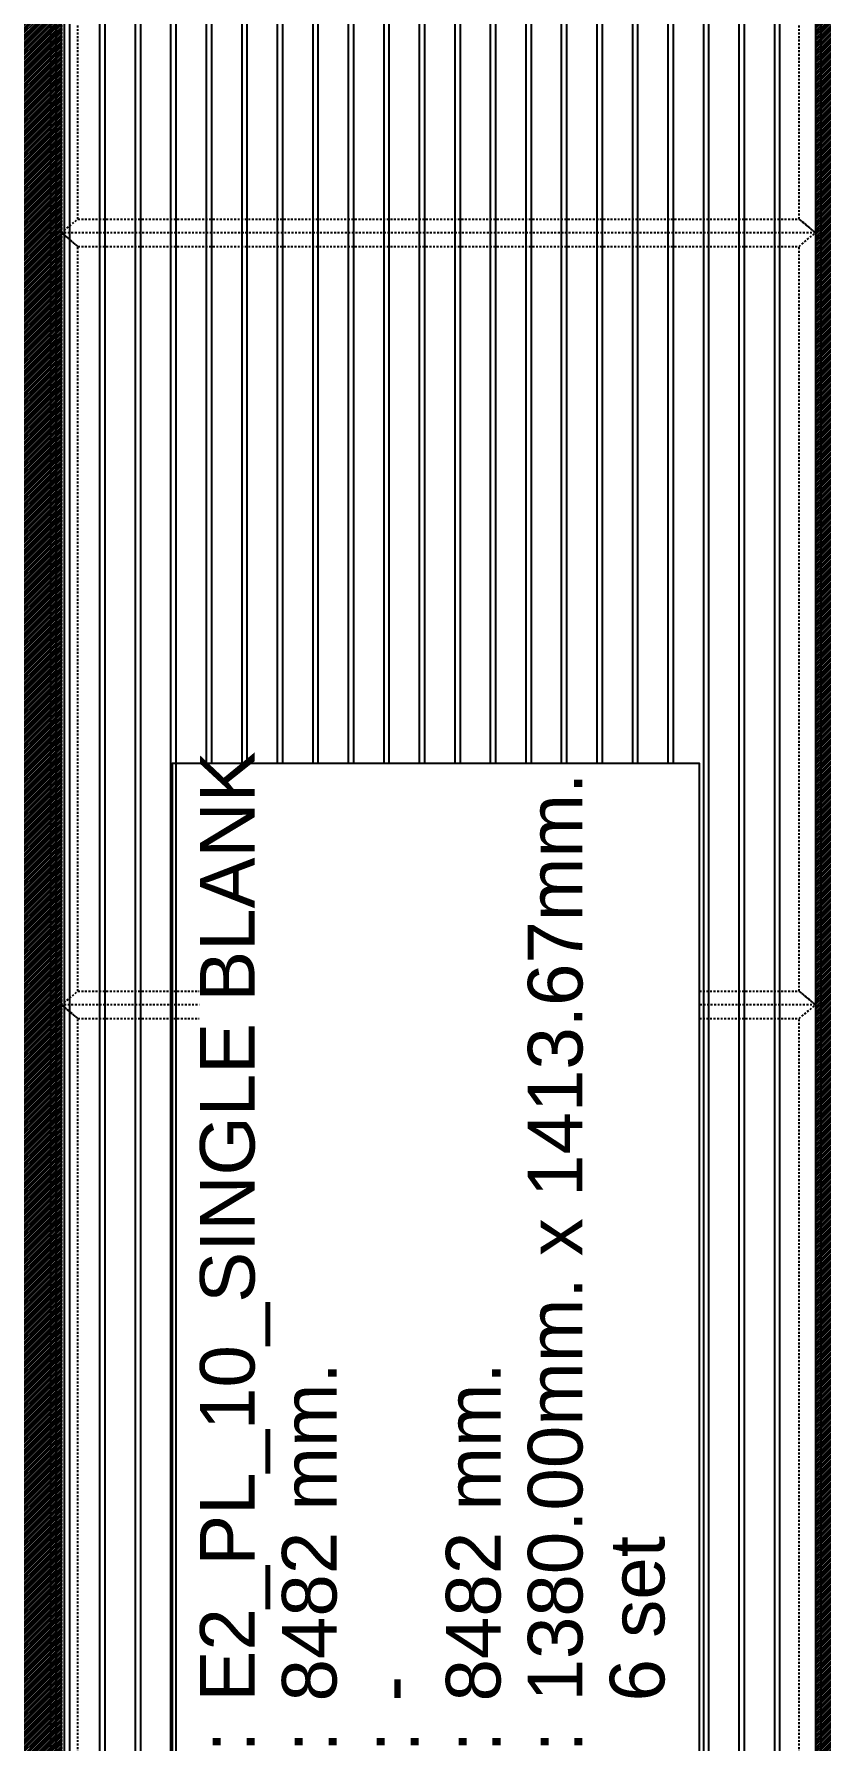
# Model space of a CAD drawing. Header units: millimetres. Extents: x 652937 to 1670132, y 1473552 to 2851037.
# Drawn here: x 776093 to 777533, y 1522765 to 1525890 of the extents above; entities that cross this region are included whole.
import ezdxf
from ezdxf.xclip import XClip

# ---------------------------------------------------------------- set-up
doc = ezdxf.new("R2010")
doc.units = ezdxf.units.MM
doc.header["$XCLIPFRAME"] = 0
for name, pattern in [('TA_HL_001.00000', [6.5, 3.55, -2.95]), ('XKITLINE00', [0]), ('XKITLINE02', [4, 2, -2])]:
    doc.linetypes.add(name, pattern=pattern)
doc.layers.add('000 - 0_HIDE_OBJ_FRAMING_DEF_SUB', color=1, linetype='Continuous', plot=False)
doc.layers.add('000 - ESTIMATE_ASPG_WIPEOUT_', color=250, linetype='Continuous', plot=False)
for name, color, linetype, true_color, plot in [('000 - ESTIMATE_ASPG_MAIN_COLOR_6', 6, 'Continuous', 0xff00ff, False), ('000 - ESTIMATE_ASPG_TEXT_COLOR_1', 1, 'Continuous', 0xff0000, False), ('000_AREA_ASPG_AREA_HATCH_', 7, 'Continuous', 0xff8700, False), ('000_AREA_ASPG_AREA_MAIN_COLOR_1', 7, 'Continuous', 0xff8700, False)]:
    doc.layers.add(name, color=color, linetype=linetype, true_color=true_color, plot=plot)
for name, color, linetype in [('010 - ASPG_EXTR_MAIN_COLOR_2', 2, 'Continuous'), ('010 - ASPG_EXTR_WIPEOUT_', 250, 'Continuous'), ('010 - ASPG_FRAMING_MAIN_COLOR_1', 3, 'Continuous'), ('010 - ASPG_FRAMING_SUB_COLOR_2', 1, 'Continuous'), ('010 - ASPG_FRAMING_SUB_COLOR_3', 251, 'Continuous')]:
    doc.layers.add(name, color=color, linetype=linetype)
for name, color, linetype, lineweight in [('A-230-M_FLOOR', 2, 'Continuous', 25), ('A-GENM', 37, 'Continuous', 9), ('Bolt', 7, 'Continuous', 0), ('Part', 2, 'Continuous', 0)]:
    doc.layers.add(name, color=color, linetype=linetype, lineweight=lineweight)
doc.styles.add('_Arial', font='arial.ttf')

# ---------------------------------------------------------------- blocks, each defined once
blk = doc.blocks.new('GM_Louver Grill Vertical Z1 - Z Profile-17842814-ENT 3 ELE-2 Sheet')
at = {"layer": '000 - 0_HIDE_OBJ_FRAMING_DEF_SUB'}
blk.add_line((-185546.9, 105925), (-185546.9, 114870), dxfattribs=at)
blk = doc.blocks.new('E2')
at = {"layer": '000 - 0_HIDE_OBJ_FRAMING_DEF_SUB'}
blk.add_lwpolyline([(1667229.1, 114820), (1665829.1, 114820), (1665829.1, 105975), (1667229.1, 105975)], close=True, dxfattribs=at)
at = {"layer": 'A-GENM'}
for p in [(1851451, 0), (1851526, 0), (1851601, 0), (1851676, 0), (1851751, 0), (1851826, 0), (1851901, 0), (1851976, 0), (1852051, 0), (1852126, 0), (1852201, 0), (1852276, 0), (1852351, 0), (1852426, 0), (1852501, 0), (1852576, 0), (1852651, 0), (1852726, 0)]:
    blk.add_blockref('GM_Louver Grill Vertical Z1 - Z Profile-17842814-ENT 3 ELE-2 Sheet', p, dxfattribs=at)
blk = doc.blocks.new('*A3459102')
at = {"layer": 'Part', "linetype": 'XKITLINE00', "lineweight": 0}
for p, q in [((616.947211, 135.830227), (616.947209, 135.830227)), ((616.947209, 135.830227), (619.147209, 135.830227)), ((616.947209, 135.730227), (616.947209, 135.830227)), ((616.947211, 135.730227), (616.947209, 135.730227)), ((616.947209, 135.730227), (619.147209, 135.730227)), ((619.147211, 135.830227), (619.147209, 135.830227)), ((619.147209, 135.730227), (619.147209, 135.830227)), ((619.147211, 135.730227), (619.147209, 135.730227))]:
    blk.add_line(p, q, dxfattribs=at)
at = {"layer": 'Part', "linetype": 'XKITLINE02', "lineweight": 0}
for p, q in [((616.947211, 135.830227), (616.947211, 135.730227)), ((619.147209, 135.830227), (619.147211, 135.830227)), ((619.147209, 135.730227), (619.147211, 135.730227)), ((619.147211, 135.830227), (619.147211, 135.730227))]:
    blk.add_line(p, q, dxfattribs=at)
blk = doc.blocks.new('*A3460103')
at = {"layer": 'Part', "linetype": 'XKITLINE02', "lineweight": 0}
for p, q in [((618.12721, 136.430227), (618.077209, 136.430227)), ((618.077209, 136.430227), (618.077209, 135.930227)), ((618.127209, 135.930227), (618.127209, 136.430227)), ((618.077209, 135.830227), (618.67721, 135.830227)), ((618.67721, 135.830227), (618.67721, 135.880227))]:
    blk.add_line(p, q, dxfattribs=at)
at = {"layer": 'Part', "linetype": 'XKITLINE00', "lineweight": 0}
for p, q in [((618.077209, 135.930227), (618.077209, 135.830227)), ((618.127209, 135.930227), (618.127209, 135.880227)), ((618.677209, 135.880227), (618.127209, 135.880227)), ((618.677209, 135.830227), (618.677209, 135.880227))]:
    blk.add_line(p, q, dxfattribs=at)
blk = doc.blocks.new('*A3462105')
at = {"layer": 'Bolt', "linetype": 'XKITLINE02', "lineweight": 0}
for p, q in [((618.12721, 136.300227), (618.07721, 136.300227)), ((618.20641, 136.130227), (617.77721, 136.130227)), ((618.07721, 136.200227), (618.01721, 136.200227)), ((618.07721, 136.060227), (618.01721, 136.060227)), ((618.12721, 135.960227), (618.07721, 135.960227))]:
    blk.add_line(p, q, dxfattribs=at)
blk = doc.blocks.new('*A3463106')
at = {"layer": 'Bolt'}
for points in [[(617.217, 135.83), (617.217, 135.73), (617.077, 135.73), (617.077, 135.83)], [(619.017, 135.83), (619.017, 135.73), (618.877, 135.73), (618.877, 135.83)]]:
    blk.add_hatch(color=256, dxfattribs=at).paths.add_polyline_path(points, flags=17)
at = {"layer": 'Bolt', "linetype": 'XKITLINE00', "lineweight": 0}
for p, q in [((617.077, 135.83), (617.077, 135.73)), ((617.147, 135.83), (617.147, 135.73)), ((617.217, 135.83), (617.217, 135.73)), ((618.877, 135.83), (618.877, 135.73)), ((618.947, 135.83), (618.947, 135.73)), ((619.017, 135.83), (619.017, 135.73))]:
    blk.add_line(p, q, dxfattribs=at)
blk = doc.blocks.new('*A3534110')
at = {"layer": 'Part', "linetype": 'XKITLINE00', "lineweight": 0}
for p, q in [((616.947209, 162.330227), (616.947209, 162.430227)), ((616.947209, 162.430227), (619.147209, 162.430227)), ((619.147209, 162.330227), (616.947209, 162.330227)), ((619.147209, 162.330227), (619.147209, 162.430227)), ((619.147209, 162.430227), (619.147211, 162.430227)), ((619.147211, 162.330227), (619.147209, 162.330227))]:
    blk.add_line(p, q, dxfattribs=at)
at = {"layer": 'Part', "linetype": 'XKITLINE02', "lineweight": 0}
for p, q in [((616.947211, 162.330227), (616.947211, 162.430227)), ((619.147209, 162.430227), (619.147211, 162.430227)), ((619.147209, 162.330227), (619.147211, 162.330227)), ((619.147211, 162.330227), (619.147211, 162.430227))]:
    blk.add_line(p, q, dxfattribs=at)
blk = doc.blocks.new('*A3535111')
at = {"layer": 'Part', "linetype": 'XKITLINE00', "lineweight": 0}
for p, q in [((618.077209, 162.330227), (618.077209, 162.230227)), ((618.677209, 162.280227), (618.127209, 162.280227)), ((618.127209, 162.280227), (618.127209, 162.230227)), ((618.677209, 162.280227), (618.677209, 162.330227))]:
    blk.add_line(p, q, dxfattribs=at)
at = {"layer": 'Part', "linetype": 'XKITLINE02', "lineweight": 0}
for p, q in [((618.077209, 162.330227), (618.67721, 162.330227)), ((618.07721, 161.730227), (618.077209, 162.230227)), ((618.127209, 162.230227), (618.12721, 161.730227)), ((618.67721, 162.330227), (618.67721, 162.280227)), ((618.077209, 161.730227), (618.12721, 161.730227))]:
    blk.add_line(p, q, dxfattribs=at)
blk = doc.blocks.new('*A3536112')
at = {"layer": 'Part', "linetype": 'XKITLINE00', "lineweight": 0}
for p, q in [((616.747209, 162.630227), (616.947209, 162.430227)), ((619.177209, 162.430227), (619.347209, 162.630227)), ((616.947209, 162.430227), (619.177211, 162.430227))]:
    blk.add_line(p, q, dxfattribs=at)
at = {"layer": 'Part', "linetype": 'XKITLINE02', "lineweight": 0}
for p, q in [((616.747209, 162.630227), (619.347211, 162.630227)), ((616.947211, 162.430227), (616.747211, 162.630227)), ((619.177211, 162.430227), (619.347211, 162.630227))]:
    blk.add_line(p, q, dxfattribs=at)
blk = doc.blocks.new('*A3537113')
at = {"layer": 'Bolt', "linetype": 'XKITLINE02', "lineweight": 0}
for p, q in [((618.12721, 162.200227), (618.07721, 162.200227)), ((618.20641, 162.030227), (617.77721, 162.030227)), ((618.07721, 162.100227), (618.01721, 162.100227)), ((618.07721, 161.960227), (618.01721, 161.960227)), ((618.12721, 161.860227), (618.07721, 161.860227))]:
    blk.add_line(p, q, dxfattribs=at)
blk = doc.blocks.new('*A3538114')
at = {"layer": 'Bolt'}
for points in [[(617.217, 162.43), (617.217, 162.33), (617.077, 162.33), (617.077, 162.43)], [(619.017, 162.43), (619.017, 162.33), (618.877, 162.33), (618.877, 162.43)]]:
    blk.add_hatch(color=256, dxfattribs=at).paths.add_polyline_path(points, flags=17)
at = {"layer": 'Bolt', "linetype": 'XKITLINE00', "lineweight": 0}
for p, q in [((617.077, 162.33), (617.077, 162.43)), ((617.147, 162.33), (617.147, 162.43)), ((617.217, 162.33), (617.217, 162.43)), ((618.877, 162.33), (618.877, 162.43)), ((618.947, 162.33), (618.947, 162.43)), ((619.017, 162.33), (619.017, 162.43))]:
    blk.add_line(p, q, dxfattribs=at)
blk = doc.blocks.new('*A3461104')
at = {"layer": 'Part', "linetype": 'XKITLINE00', "lineweight": 0}
for p, q in [((616.747209, 135.530227), (616.947209, 135.730227)), ((616.947209, 135.730227), (616.947211, 135.730227)), ((619.177211, 135.730227), (616.947209, 135.730227)), ((619.347209, 135.530227), (619.177209, 135.730227))]:
    blk.add_line(p, q, dxfattribs=at)
at = {"layer": 'Part', "linetype": 'XKITLINE02', "lineweight": 0}
for p, q in [((616.747211, 135.530227), (616.947211, 135.730227)), ((619.347211, 135.530227), (619.177211, 135.730227)), ((616.747209, 135.530227), (619.347211, 135.530227))]:
    blk.add_line(p, q, dxfattribs=at)
blk = doc.blocks.new('*A25293602')
at = {"layer": 'Bolt'}
for points in [[(258.782, 59.398), (258.782, 59.428), (258.852, 59.428), (258.852, 59.398)], [(258.782, 59.368), (258.782, 59.398), (258.852, 59.398), (258.852, 59.368)], [(259.082, 59.398), (259.082, 59.428), (259.152, 59.428), (259.152, 59.398)], [(259.082, 59.368), (259.082, 59.398), (259.152, 59.398), (259.152, 59.368)]]:
    blk.add_hatch(color=256, dxfattribs=at).paths.add_polyline_path(points, flags=17)
at = {"layer": 'Bolt', "linetype": 'XKITLINE00', "lineweight": 0}
for p, q in [((258.817, 59.328), (258.817, 59.543)), ((259.117, 59.328), (259.117, 59.543)), ((258.782, 59.398), (258.782, 59.428)), ((258.782, 59.368), (258.782, 59.398)), ((258.852, 59.398), (258.852, 59.428)), ((258.852, 59.368), (258.852, 59.398)), ((259.082, 59.398), (259.082, 59.428)), ((259.082, 59.368), (259.082, 59.398)), ((259.152, 59.398), (259.152, 59.428)), ((259.152, 59.368), (259.152, 59.398))]:
    blk.add_line(p, q, dxfattribs=at)
blk = doc.blocks.new('*A25303603')
at = {"layer": 'Part', "linetype": 'XKITLINE02', "lineweight": 0}
for p, q in [((259.217311, 59.397868), (258.71731, 59.397868)), ((258.71731, 59.397868), (258.71731, 59.367868)), ((259.21731, 59.397868), (259.217311, 59.397868)), ((259.21731, 59.397868), (259.21731, 59.367868))]:
    blk.add_line(p, q, dxfattribs=at)
at = {"layer": 'Part', "linetype": 'XKITLINE00', "lineweight": 0}
for p, q in [((258.717311, 59.367868), (258.717311, 59.397868)), ((259.217311, 59.367868), (259.217311, 59.397868)), ((258.71731, 59.367868), (258.717311, 59.367868)), ((258.717311, 59.367868), (259.217311, 59.367868)), ((259.21731, 59.367868), (259.217311, 59.367868))]:
    blk.add_line(p, q, dxfattribs=at)
blk = doc.blocks.new('*A28103883')
at = {"layer": 'Part', "linetype": 'XKITLINE00', "lineweight": 0}
for p, q in [((271.092247, 59.722868), (257.602427, 59.722868)), ((257.602427, 59.397868), (257.602427, 59.722868)), ((271.09225, 59.722868), (271.092247, 59.722868)), ((271.092247, 59.722868), (271.092247, 59.397868)), ((271.092247, 59.397868), (257.602427, 59.397868)), ((271.092247, 59.397868), (271.092282, 59.397868))]:
    blk.add_line(p, q, dxfattribs=at)
at = {"layer": 'Part', "linetype": 'XKITLINE02', "lineweight": 0}
for p, q in [((257.602429, 59.427868), (257.602429, 59.722868)), ((257.602459, 59.427868), (257.602459, 59.722868)), ((257.602461, 59.397868), (257.602461, 59.722868)), ((271.092282, 59.722868), (271.092247, 59.722868)), ((271.09225, 59.427868), (271.09225, 59.722868)), ((271.092282, 59.722868), (271.09228, 59.722868)), ((271.09228, 59.722868), (271.09228, 59.427868)), ((271.092282, 59.397868), (271.092282, 59.722868)), ((271.09228, 59.427868), (257.602429, 59.427868)), ((271.092282, 59.397868), (271.092247, 59.397868)), ((271.09228, 59.427868), (271.09225, 59.427868))]:
    blk.add_line(p, q, dxfattribs=at)
blk = doc.blocks.new('*A31384210')
at = {"layer": 'Bolt'}
for points in [[(258.782, 51.898), (258.782, 51.928), (258.852, 51.928), (258.852, 51.898)], [(258.782, 51.868), (258.782, 51.898), (258.852, 51.898), (258.852, 51.868)], [(259.082, 51.898), (259.082, 51.928), (259.152, 51.928), (259.152, 51.898)], [(259.082, 51.868), (259.082, 51.898), (259.152, 51.898), (259.152, 51.868)]]:
    blk.add_hatch(color=256, dxfattribs=at).paths.add_polyline_path(points, flags=17)
at = {"layer": 'Bolt', "linetype": 'XKITLINE00', "lineweight": 0}
for p, q in [((258.817, 51.828), (258.817, 52.043)), ((259.117, 51.828), (259.117, 52.043)), ((258.782, 51.898), (258.782, 51.928)), ((258.782, 51.868), (258.782, 51.898)), ((258.852, 51.898), (258.852, 51.928)), ((258.852, 51.868), (258.852, 51.898)), ((259.082, 51.898), (259.082, 51.928)), ((259.082, 51.868), (259.082, 51.898)), ((259.152, 51.898), (259.152, 51.928)), ((259.152, 51.868), (259.152, 51.898))]:
    blk.add_line(p, q, dxfattribs=at)
blk = doc.blocks.new('*A31394211')
at = {"layer": 'Part', "linetype": 'XKITLINE00', "lineweight": 0}
for p, q in [((258.952311, 51.867868), (258.95231, 51.867868)), ((258.95231, 51.367868), (258.952311, 51.867868)), ((258.952311, 51.867868), (258.982311, 51.867868)), ((258.98231, 51.367868), (258.982311, 51.867868)), ((258.952311, 51.717868), (258.982311, 51.717868)), ((258.95231, 51.367868), (258.98231, 51.367868))]:
    blk.add_line(p, q, dxfattribs=at)
at = {"layer": 'Part', "linetype": 'XKITLINE02', "lineweight": 0}
for p, q in [((258.95231, 51.867868), (258.95231, 51.367868)), ((258.952311, 51.867868), (258.95231, 51.867868)), ((258.98231, 51.367868), (258.98231, 51.867868))]:
    blk.add_line(p, q, dxfattribs=at)
blk = doc.blocks.new('*A31404212')
at = {"layer": 'Part', "linetype": 'XKITLINE02', "lineweight": 0}
for p, q in [((259.217311, 51.897868), (258.71731, 51.897868)), ((258.71731, 51.897868), (258.71731, 51.867868)), ((259.21731, 51.897868), (259.217311, 51.897868)), ((259.21731, 51.897868), (259.21731, 51.867868))]:
    blk.add_line(p, q, dxfattribs=at)
at = {"layer": 'Part', "linetype": 'XKITLINE00', "lineweight": 0}
for p, q in [((258.717311, 51.867868), (258.717311, 51.897868)), ((259.217311, 51.867868), (259.217311, 51.897868)), ((258.71731, 51.867868), (258.717311, 51.867868)), ((258.717311, 51.867868), (259.217311, 51.867868)), ((259.21731, 51.867868), (259.217311, 51.867868))]:
    blk.add_line(p, q, dxfattribs=at)
blk = doc.blocks.new('*A31414213')
at = {"layer": 'Part', "linetype": 'XKITLINE00', "lineweight": 0}
for p, q in [((258.952311, 59.367868), (258.95231, 59.367868)), ((258.95231, 58.867868), (258.952311, 59.367868)), ((258.952311, 59.367868), (258.982311, 59.367868)), ((258.98231, 58.867868), (258.982311, 59.367868)), ((258.952311, 59.217868), (258.982311, 59.217868)), ((258.95231, 58.867868), (258.98231, 58.867868))]:
    blk.add_line(p, q, dxfattribs=at)
at = {"layer": 'Part', "linetype": 'XKITLINE02', "lineweight": 0}
for p, q in [((258.95231, 59.367868), (258.95231, 58.867868)), ((258.952311, 59.367868), (258.95231, 59.367868)), ((258.98231, 58.867868), (258.98231, 59.367868))]:
    blk.add_line(p, q, dxfattribs=at)
blk = doc.blocks.new('*A32684340')
at = {"layer": 'Part', "linetype": 'XKITLINE00', "lineweight": 0}
for p, q in [((271.092247, 52.222868), (257.602427, 52.222868)), ((257.602427, 51.897868), (257.602427, 52.222868)), ((271.09225, 52.222868), (271.092247, 52.222868)), ((271.092247, 52.222868), (271.092247, 51.897868)), ((271.092247, 51.897868), (257.602427, 51.897868)), ((271.092247, 51.897868), (271.092282, 51.897868))]:
    blk.add_line(p, q, dxfattribs=at)
at = {"layer": 'Part', "linetype": 'XKITLINE02', "lineweight": 0}
for p, q in [((257.602429, 51.927868), (257.602429, 52.222868)), ((257.602459, 51.927868), (257.602459, 52.222868)), ((257.602461, 51.897868), (257.602461, 52.222868)), ((271.092282, 52.222868), (271.092247, 52.222868)), ((271.09225, 51.927868), (271.09225, 52.222868)), ((271.092282, 52.222868), (271.09228, 52.222868)), ((271.09228, 52.222868), (271.09228, 51.927868)), ((271.092282, 51.897868), (271.092282, 52.222868)), ((271.09228, 51.927868), (257.602429, 51.927868)), ((271.092282, 51.897868), (271.092247, 51.897868)), ((271.09228, 51.927868), (271.09225, 51.927868))]:
    blk.add_line(p, q, dxfattribs=at)
blk = doc.blocks.new('PP18_ENT3_SE_ELE2-1')
at = {"layer": 'A-230-M_FLOOR', "color": 4, "lineweight": 9}
blk.add_lwpolyline([(1085, 102450), (1085, 114420), (835, 114420), (835, 102450)], dxfattribs=at)
at = {"layer": 'Part', "linetype": 'XKITLINE02', "lineweight": 0}
for p, q in [((1382, 113780), (1382, 110735)), ((1382, 113780), (1382, 110735)), ((1388, 113780), (1388, 110735)), ((1388, 113780), (1388, 110735)), ((1435, 113780), (1435, 113780)), ((1435, 113780), (1435, 113780)), ((1435, 110745), (1435, 110745)), ((1435, 110745), (1435, 110745))]:
    blk.add_line(p, q, dxfattribs=at)
at = {"layer": 'Part', "linetype": 'XKITLINE00', "lineweight": 0}
blk.add_line((3835, 110695), (1085, 110695), dxfattribs=at)
blk.add_lwpolyline([(1435, 110735), (1435, 113780), (1335, 113780), (1335, 110735)], close=True, dxfattribs=at)
blk.add_blockref('E2', (-1664704.6, 0))
at = {"lineweight": 0}
for name, p, xscale, yscale, zscale in [('*A3536112', (-60421.2, 97557), 100, 100, 100), ('*A3534110', (-60419.7, 97557), 100, 100, 100), ('*A3538114', (-60419.7, 97557), 100, 100, 100), ('*A3535111', (-60419.7, 97557), 100, 100, 100), ('*A3537113', (-60419.7, 97557), 100, 100, 100), ('*A28103883', (-50408.9, 101105.4), 200, 200, 200), ('*A25293602', (-50408.9, 101105.4), 200, 200, 200), ('*A25303603', (-50408.9, 101105.4), 200, 200, 200), ('*A31414213', (-50408.9, 101105.4), 200, 200, 200), ('*A32684340', (-50408.9, 101105.4), 200, 200, 200), ('*A31384210', (-50408.9, 101105.4), 200, 200, 200), ('*A31404212', (-50408.9, 101105.4), 200, 200, 200), ('*A31394211', (-50408.9, 101105.4), 200, 200, 200), ('*A3460103', (-60419.7, 97142), 100, 100, 100), ('*A3462105', (-60419.7, 97142), 100, 100, 100), ('*A3459102', (-60419.7, 97142), 100, 100, 100), ('*A3463106', (-60419.7, 97142), 100, 100, 100), ('*A3461104', (-60421.2, 97142), 100, 100, 100)]:
    blk.add_blockref(name, p, dxfattribs=dict(at, xscale=xscale, yscale=yscale, zscale=zscale))
blk = doc.blocks.new('*A28003873')
at = {"layer": 'Part', "linetype": 'XKITLINE00', "lineweight": 0}
blk.add_line((271.212361, 47.972868), (227.477361, 47.972868), dxfattribs=at)
blk = doc.blocks.new('*A28033876')
at = {"layer": 'Part', "linetype": 'XKITLINE00', "lineweight": 0}
blk.add_line((271.212361, 63.572868), (227.477361, 63.572868), dxfattribs=at)
blk = doc.blocks.new('*A32584330')
at = {"layer": 'Part', "linetype": 'XKITLINE02', "lineweight": 0}
for p, q in [((258.317309, 47.972868), (258.41731, 48.072868)), ((259.61731, 47.972868), (258.317309, 47.972868)), ((258.41731, 48.072868), (258.41731, 48.072868)), ((259.51731, 48.072868), (259.617309, 47.972868)), ((259.617309, 47.972868), (259.61731, 47.972868))]:
    blk.add_line(p, q, dxfattribs=at)
at = {"layer": 'Part', "linetype": 'XKITLINE00', "lineweight": 0}
for p, q in [((258.41731, 48.072868), (258.31731, 47.972868)), ((259.51731, 48.072868), (258.41731, 48.072868)), ((259.61731, 47.972868), (259.51731, 48.072868))]:
    blk.add_line(p, q, dxfattribs=at)
blk = doc.blocks.new('*A32644336')
at = {"layer": 'Part', "linetype": 'XKITLINE00', "lineweight": 0}
for p, q in [((259.21731, 63.372868), (258.71731, 63.372868)), ((258.71731, 63.372868), (258.71731, 59.722868)), ((259.21731, 63.372868), (259.21731, 59.722868)), ((258.71731, 59.367868), (258.71731, 52.222868)), ((259.21731, 59.367868), (259.21731, 52.222868)), ((258.71731, 48.172868), (258.71731, 51.867868)), ((259.21731, 51.867868), (259.21731, 48.172868)), ((259.21731, 48.172868), (258.71731, 48.172868))]:
    blk.add_line(p, q, dxfattribs=at)
at = {"layer": 'Part', "linetype": 'XKITLINE02', "lineweight": 0}
for p, q in [((258.71731, 63.372868), (258.71731, 63.372868)), ((258.95231, 63.372868), (258.95231, 48.172868)), ((258.98231, 63.372868), (258.98231, 48.172868)), ((258.98231, 48.172868), (258.98231, 63.122868)), ((258.71731, 59.722868), (258.71731, 59.367868)), ((259.21731, 59.722868), (259.21731, 59.367868)), ((258.71731, 59.397868), (258.71731, 51.867868)), ((259.21731, 59.427868), (259.21731, 51.867868)), ((258.71731, 52.222868), (258.71731, 48.172868)), ((259.21731, 52.222868), (259.21731, 51.867868)), ((258.71731, 48.172868), (258.71731, 48.172868))]:
    blk.add_line(p, q, dxfattribs=at)
blk = doc.blocks.new('*A32654337')
at = {"layer": 'Part', "linetype": 'XKITLINE02', "lineweight": 0}
for p, q in [((258.41731, 63.472868), (258.317309, 63.572868)), ((258.317309, 63.572868), (258.31731, 63.572868)), ((258.317309, 63.572868), (259.61731, 63.572868)), ((259.51731, 63.472868), (259.617309, 63.572868))]:
    blk.add_line(p, q, dxfattribs=at)
at = {"layer": 'Part', "linetype": 'XKITLINE00', "lineweight": 0}
for p, q in [((258.41731, 63.472868), (258.31731, 63.572868)), ((259.51731, 63.472868), (258.41731, 63.472868)), ((259.61731, 63.572868), (259.51731, 63.472868))]:
    blk.add_line(p, q, dxfattribs=at)
blk = doc.blocks.new('*A33204392')
at = {"layer": 'Part', "linetype": 'XKITLINE00', "lineweight": 0}
for p, q in [((259.51731, 48.122868), (258.41731, 48.122868)), ((258.41731, 48.072868), (258.41731, 48.122868)), ((259.51731, 48.072868), (258.41731, 48.072868)), ((259.51731, 48.122868), (259.51731, 48.072868))]:
    blk.add_line(p, q, dxfattribs=at)
at = {"layer": 'Part', "linetype": 'XKITLINE02', "lineweight": 0}
for p, q in [((258.41731, 48.122868), (258.41731, 48.072868)), ((259.51731, 48.072868), (259.51731, 48.122868))]:
    blk.add_line(p, q, dxfattribs=at)
blk = doc.blocks.new('*A33214393')
at = {"layer": 'Part', "linetype": 'XKITLINE02', "lineweight": 0}
for p, q in [((258.95231, 48.422868), (258.92731, 48.422868)), ((258.92731, 48.422868), (258.92731, 48.172868)), ((258.95231, 48.172868), (258.95231, 48.422868)), ((258.65231, 48.122868), (258.65231, 48.147868)), ((258.65231, 48.122868), (258.95231, 48.122868))]:
    blk.add_line(p, q, dxfattribs=at)
at = {"layer": 'Part', "linetype": 'XKITLINE00', "lineweight": 0}
for p, q in [((258.92731, 48.147868), (258.65231, 48.147868)), ((258.65231, 48.147868), (258.65231, 48.122868)), ((258.92731, 48.172868), (258.92731, 48.147868)), ((258.95231, 48.172868), (258.95231, 48.122868))]:
    blk.add_line(p, q, dxfattribs=at)
blk = doc.blocks.new('*A33224394')
at = {"layer": 'Bolt', "linetype": 'XKITLINE02', "lineweight": 0}
for p, q in [((259.02191, 48.297868), (258.80731, 48.297868)), ((258.95231, 48.332868), (258.92731, 48.332868)), ((258.98231, 48.332868), (258.95231, 48.332868)), ((258.95231, 48.262868), (258.92731, 48.262868)), ((258.98231, 48.262868), (258.95231, 48.262868))]:
    blk.add_line(p, q, dxfattribs=at)
blk = doc.blocks.new('*A33234395')
at = {"layer": 'Bolt'}
for points in [[(258.602, 48.123), (258.602, 48.073), (258.532, 48.073), (258.532, 48.123)], [(259.402, 48.123), (259.402, 48.073), (259.332, 48.073), (259.332, 48.123)]]:
    blk.add_hatch(color=256, dxfattribs=at).paths.add_polyline_path(points, flags=17)
at = {"layer": 'Bolt', "linetype": 'XKITLINE00', "lineweight": 0}
for p, q in [((258.532, 48.073), (258.532, 48.123)), ((258.567, 48.073), (258.567, 48.123)), ((258.602, 48.073), (258.602, 48.123)), ((259.332, 48.073), (259.332, 48.123)), ((259.367, 48.073), (259.367, 48.123)), ((259.402, 48.073), (259.402, 48.123))]:
    blk.add_line(p, q, dxfattribs=at)
blk = doc.blocks.new('*A33644436')
at = {"layer": 'Part', "linetype": 'XKITLINE00', "lineweight": 0}
for p, q in [((258.41731, 63.422868), (258.41731, 63.472868)), ((259.51731, 63.472868), (258.41731, 63.472868)), ((259.51731, 63.422868), (259.51731, 63.472868)), ((258.41731, 63.422868), (259.51731, 63.422868))]:
    blk.add_line(p, q, dxfattribs=at)
at = {"layer": 'Part', "linetype": 'XKITLINE02', "lineweight": 0}
for p, q in [((258.41731, 63.472868), (258.41731, 63.422868)), ((259.51731, 63.472868), (259.51731, 63.422868))]:
    blk.add_line(p, q, dxfattribs=at)
blk = doc.blocks.new('*A33654437')
at = {"layer": 'Part', "linetype": 'XKITLINE00', "lineweight": 0}
for p, q in [((258.98231, 63.422868), (258.98231, 63.372868)), ((259.00731, 63.397868), (259.00731, 63.372868)), ((259.00731, 63.397868), (259.28231, 63.397868)), ((259.28231, 63.397868), (259.28231, 63.422868))]:
    blk.add_line(p, q, dxfattribs=at)
at = {"layer": 'Part', "linetype": 'XKITLINE02', "lineweight": 0}
for p, q in [((259.28231, 63.422868), (258.98231, 63.422868)), ((258.98231, 63.372868), (258.98231, 63.122868)), ((259.00731, 63.372868), (259.00731, 63.122868)), ((259.28231, 63.422868), (259.28231, 63.397868)), ((258.98231, 63.122868), (259.00731, 63.122868))]:
    blk.add_line(p, q, dxfattribs=at)
blk = doc.blocks.new('*A33664438')
at = {"layer": 'Bolt', "linetype": 'XKITLINE02', "lineweight": 0}
for p, q in [((258.95231, 63.282868), (258.98231, 63.282868)), ((258.98231, 63.282868), (259.00731, 63.282868)), ((258.91271, 63.247868), (259.12731, 63.247868)), ((258.95231, 63.212868), (258.98231, 63.212868)), ((258.98231, 63.212868), (259.00731, 63.212868))]:
    blk.add_line(p, q, dxfattribs=at)
blk = doc.blocks.new('*A33674439')
at = {"layer": 'Bolt'}
for points in [[(258.602, 63.473), (258.602, 63.423), (258.532, 63.423), (258.532, 63.473)], [(259.402, 63.473), (259.402, 63.423), (259.332, 63.423), (259.332, 63.473)]]:
    blk.add_hatch(color=256, dxfattribs=at).paths.add_polyline_path(points, flags=17)
at = {"layer": 'Bolt', "linetype": 'XKITLINE00', "lineweight": 0}
for p, q in [((258.532, 63.473), (258.532, 63.423)), ((258.567, 63.473), (258.567, 63.423)), ((258.602, 63.473), (258.602, 63.423)), ((259.332, 63.473), (259.332, 63.423)), ((259.367, 63.473), (259.367, 63.423)), ((259.402, 63.473), (259.402, 63.423))]:
    blk.add_line(p, q, dxfattribs=at)
blk = doc.blocks.new('PP18_ENT3_SE_ELE2-2')
at = {"lineweight": 0, "xscale": 200, "yscale": 200, "zscale": 200}
for name in ['*A28033876', '*A32654337', '*A33644436', '*A33674439', '*A33654437', '*A32644336', '*A33664438', '*A28103883', '*A25293602', '*A25303603', '*A31414213', '*A32684340', '*A31384210', '*A31404212', '*A31394211', '*A33214393', '*A33224394', '*A32584330', '*A33204392', '*A33234395', '*A28003873']:
    blk.add_blockref(name, (-50408.4678, 101105.4264), dxfattribs=at)
blk = doc.blocks.new('*U6703')
blk.add_wipeout([(50, 0), (1450, 0), (1450, 8482), (50, 8482)]).dxf.layer = '010 - ASPG_EXTR_WIPEOUT_'
at = {"layer": '010 - ASPG_EXTR_MAIN_COLOR_2'}
for points in [[(129.8, 0), (140, 0), (140, 8482), (129.8, 8482)], [(194.8, 0), (205, 0), (205, 8482), (194.8, 8482)], [(259.8, 0), (270, 0), (270, 8482), (259.8, 8482)], [(324.8, 0), (335, 0), (335, 8482), (324.8, 8482)], [(389.8, 0), (400, 0), (400, 8482), (389.8, 8482)], [(454.8, 0), (465, 0), (465, 8482), (454.8, 8482)], [(519.8, 0), (530, 0), (530, 8482), (519.8, 8482)], [(584.8, 0), (595, 0), (595, 8482), (584.8, 8482)], [(649.8, 0), (660, 0), (660, 8482), (649.8, 8482)], [(714.8, 0), (725, 0), (725, 8482), (714.8, 8482)], [(779.8, 0), (790, 0), (790, 8482), (779.8, 8482)], [(844.8, 0), (855, 0), (855, 8482), (844.8, 8482)], [(909.8, 0), (920, 0), (920, 8482), (909.8, 8482)], [(974.8, 0), (985, 0), (985, 8482), (974.8, 8482)], [(1039.8, 0), (1050, 0), (1050, 8482), (1039.8, 8482)], [(1104.8, 0), (1115, 0), (1115, 8482), (1104.8, 8482)], [(1169.8, 0), (1180, 0), (1180, 8482), (1169.8, 8482)], [(1234.8, 0), (1245, 0), (1245, 8482), (1234.8, 8482)], [(1299.8, 0), (1310, 0), (1310, 8482), (1299.8, 8482)], [(1364.8, 0), (1375, 0), (1375, 8482), (1364.8, 8482)]]:
    blk.add_lwpolyline(points, close=True, dxfattribs=at)
at = {"layer": '010 - ASPG_FRAMING_SUB_COLOR_2'}
blk.add_lwpolyline([(50, 0), (1450, 0), (1450, 8482), (50, 8482)], close=True, dxfattribs=at)
for points in [[(-50, 0), (50, 0), (50, 8482), (-50, 8482)], [(1450, 0), (1550, 0), (1550, 8482), (1450, 8482)]]:
    blk.add_wipeout(points).dxf.layer = '010 - ASPG_EXTR_WIPEOUT_'
at = {"layer": '010 - ASPG_EXTR_MAIN_COLOR_2'}
blk.add_lwpolyline([(64.8, 0), (75, 0), (75, 8482), (64.8, 8482)], close=True, dxfattribs=at)
at = {"layer": '010 - ASPG_FRAMING_MAIN_COLOR_1'}
for points in [[(40, 0), (50, 0), (50, 8482), (40, 8482)], [(1540, 0), (1550, 0), (1550, 8482), (1540, 8482)]]:
    blk.add_lwpolyline(points, close=True, dxfattribs=at)
at = {"layer": '010 - ASPG_FRAMING_SUB_COLOR_2'}
for points in [[(-50, 0), (50, 0), (50, 8482), (-50, 8482)], [(1450, 0), (1550, 0), (1550, 8482), (1450, 8482)]]:
    blk.add_lwpolyline(points, close=True, dxfattribs=at)
blk = doc.blocks.new('*U8799')
at = {"layer": '010 - ASPG_FRAMING_SUB_COLOR_3', "linetype": 'ByBlock'}
for points in [[(0, 0), (0, 1380), (25, 1350), (25, 30), (0, 0)], [(1413.7, 1380), (0, 1380), (25, 1350), (1388.7, 1350)], [(1413.7, 0), (1413.7, 1380), (1388.7, 1350), (1388.7, 30), (1413.7, 0)], [(25, 30), (1388.7, 30), (1413.7, 0), (0, 0), (25, 30)]]:
    blk.add_lwpolyline(points, close=True, dxfattribs=at)
blk = doc.blocks.new('A$Cd3cf6656')
blk.add_wipeout([(-964.7, -457.4), (1855.6, -457.4), (1855.6, 457.4), (-964.7, 457.4)]).dxf.layer = '000 - ESTIMATE_ASPG_WIPEOUT_'
at = {"layer": '000 - ESTIMATE_ASPG_MAIN_COLOR_6'}
blk.add_lwpolyline([(-964.7, -457.4), (1855.6, -457.4), (1855.6, 507.4), (-964.7, 507.4)], close=True, dxfattribs=at)
at = {"layer": '000 - ESTIMATE_ASPG_TEXT_COLOR_1', "style": '_Arial'}
for s, p in [('LV TYPE', (-914.7, 356.5)), (':', (45, 356.5)), ('LV SINGLE-H', (-914.7, 206.5)), (':', (45, 206.5)), ('LV DOUBLE-H', (-914.7, 56.5)), (':', (45, 56.5)), ('VV_TRIM', (-914.7, -93.5)), (':', (45, -93.5)), ('F W x H x set', (-914.7, -243.5)), (':', (45, -243.5))]:
    blk.add_text(s, height=100, dxfattribs=at).set_placement(p)
for tag, p in [('LV_TYPE_VAL', (138.1, 356.5)), ('LV_SIN-H_VAL', (138.1, 206.5)), ('LV_DOU-H_VAL', (138.1, 56.5)), ('V-TRIM_VAL', (138.1, -93.5)), ('FRAME_VAL', (138.1, -243.5)), ('FRAME_SET', (138.1, -393.5))]:
    blk.add_attdef(tag, p, '', height=100, dxfattribs=at)
blk = doc.blocks.new('*U8821')
at = {"layer": '000_AREA_ASPG_AREA_HATCH_', "transparency": 33554539}
h = blk.add_hatch(dxfattribs=at)
h.set_pattern_fill('ANSI31', color=256)
h.set_pattern_definition([(45, (-24.4354, 8456.1105), (-2.245064, 2.245064), [])])
h.paths.add_polyline_path([(-60, 0), (60, 0), (60, 8482), (-60, 8482)])
at = {"layer": '000_AREA_ASPG_AREA_MAIN_COLOR_1'}
blk.add_lwpolyline([(-60, 0), (60, 0), (60, 8482), (-60, 8482)], close=True, dxfattribs=at)

msp = doc.modelspace()

# ---------------------------------------------------------------- block references
at = {"color": 6}
ref = msp.add_blockref('PP18_ENT3_SE_ELE2-2', (775008.1769, 1412070.4203), dxfattribs=at)
XClip(ref).set_block_clipping_path([(-26088.7758649617, 100920), (12661.2241350383, 117178.2602934372)])

# ---------------------------------------------------------------- next in the draw order: block references
ref = msp.add_blockref('PP18_ENT3_SE_ELE2-1', (775008.1769, 1412070.4203), dxfattribs=at)
XClip(ref).set_block_clipping_path([(-21816.709593582, 100920), (8800.0000001194, 118767.7153737911)])

# ---------------------------------------------------------------- next in the draw order: block references
msp.add_blockref('*U6703', (774583.1769, 1518458.4203))

# ---------------------------------------------------------------- next in the draw order: block references
msp.add_blockref('*U6703', (776083.1769, 1518458.4203))

# ---------------------------------------------------------------- next in the draw order: block references
for p in [(776083.1769, 1518458.4203), (777583.1769, 1518458.4203)]:
    msp.add_blockref('*U8821', p)
at = {"linetype": 'TA_HL_001.00000', "rotation": 90}
for p in [(777523.1769, 1525526.7537), (777523.1769, 1524113.087), (777523.1769, 1522699.4203)]:
    msp.add_blockref('*U8799', p, dxfattribs=at)

# ---------------------------------------------------------------- next in the draw order: block references
at = {"rotation": 90}
msp.add_blockref('A$Cd3cf6656', (776853.1769, 1522699.4203), dxfattribs=at).add_auto_attribs({'LV_TYPE_VAL': 'E2_PL_10_SINGLE BLANK', 'LV_SIN-H_VAL': '8482 mm. ', 'LV_DOU-H_VAL': '-', 'V-TRIM_VAL': '8482 mm.', 'FRAME_VAL': '1380.00mm. x 1413.67mm.', 'FRAME_SET': '6 set'})

doc.saveas('drawing.dxf')
